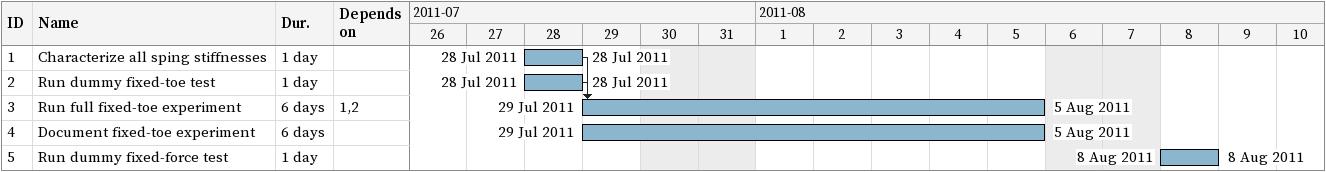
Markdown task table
| ID | Task | Duration | Start | Finish | Predecessors |
|---|---|---|---|---|---|
| 1 | Characterize all sping stiffnesses | 1d | 2011-07-28 | 2011-07-28 |  |
| 2 | Run dummy fixed-toe test | 1d | 2011-07-28 | 2011-07-28 |  |
| 3 | Run full fixed-toe experiment | 6d | 2011-07-29 | 2011-08-05 | 1, 2 |
| 4 | Document fixed-toe experiment | 6d | 2011-07-29 | 2011-08-05 |  |
| 5 | Run dummy fixed-force test | 1d | 2011-08-08 | 2011-08-08 |  |
